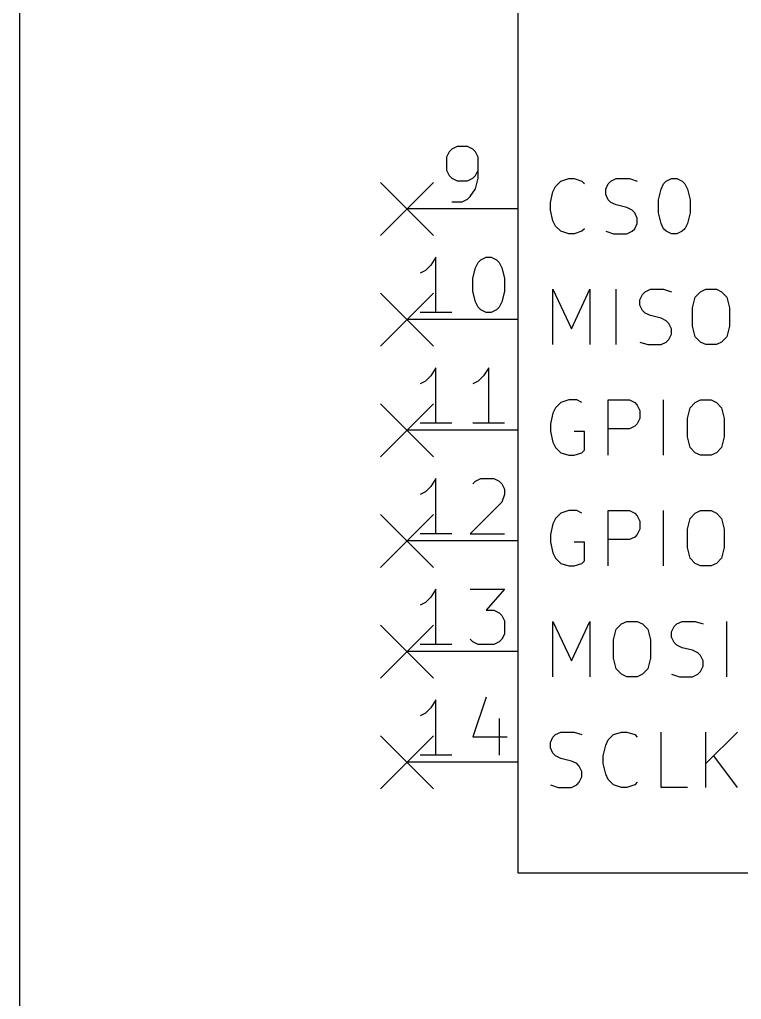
# Model space of a CAD drawing. Extents: x 0.4 to 11.3, y -7.9 to -0.4.
# Drawn here: x 6.8 to 7.452, y -4.464 to -3.579 of the extents above; entities that cross this region are included whole.
import ezdxf

# ---------------------------------------------------------------- set-up
doc = ezdxf.new("R2010")
doc.units = 0
doc.header["$MEASUREMENT"] = 0
for name, color, linetype in [('BLUE2', 5, 'CONTINUOUS'), ('CYAN2', 4, 'CONTINUOUS'), ('LORANGE', 41, 'CONTINUOUS'), ('LYELLOW', 51, 'CONTINUOUS'), ('RED2', 1, 'CONTINUOUS'), ('RED3', 11, 'CONTINUOUS')]:
    doc.layers.add(name, color=color, linetype=linetype)

msp = doc.modelspace()

# ---------------------------------------------------------------- linework, layer by layer
at = {"layer": 'BLUE2', "linetype": 'CONTINUOUS'}
for p, q in [((7.126, -3.726), (7.174, -3.774)), ((7.174, -3.726), (7.126, -3.774)), ((7.126, -3.826), (7.174, -3.874)), ((7.174, -3.826), (7.126, -3.874)), ((7.126, -3.926), (7.174, -3.974)), ((7.174, -3.926), (7.126, -3.974)), ((7.126, -4.026), (7.174, -4.074)), ((7.174, -4.026), (7.126, -4.074)), ((7.126, -4.126), (7.174, -4.174)), ((7.174, -4.126), (7.126, -4.174)), ((7.126, -4.226), (7.174, -4.274)), ((7.174, -4.226), (7.126, -4.274))]:
    msp.add_line(p, q, dxfattribs=at)
at = {"layer": 'CYAN2', "linetype": 'CONTINUOUS'}
for p, q in [((7.28428, -3.72976), (7.28905, -3.725)), ((7.28428, -3.72976), (7.28905, -3.725)), ((7.28905, -3.725), (7.29619, -3.72262)), ((7.28905, -3.725), (7.29619, -3.72262)), ((7.29619, -3.72262), (7.30095, -3.72262)), ((7.29619, -3.72262), (7.30095, -3.72262)), ((7.30095, -3.72262), (7.30809, -3.725)), ((7.30095, -3.72262), (7.30809, -3.725)), ((7.30809, -3.725), (7.31047, -3.72738)), ((7.30809, -3.725), (7.31047, -3.72738)), ((7.3319, -3.72738), (7.33428, -3.725)), ((7.3319, -3.72738), (7.33428, -3.725)), ((7.33428, -3.725), (7.33905, -3.72262)), ((7.33428, -3.725), (7.33905, -3.72262)), ((7.33905, -3.72262), (7.35095, -3.72262)), ((7.33905, -3.72262), (7.35095, -3.72262)), ((7.35095, -3.72262), (7.35809, -3.725)), ((7.35095, -3.72262), (7.35809, -3.725)), ((7.3819, -3.72738), (7.38428, -3.725)), ((7.3819, -3.72738), (7.38428, -3.725)), ((7.38428, -3.725), (7.38905, -3.72262)), ((7.38428, -3.725), (7.38905, -3.72262)), ((7.38905, -3.72262), (7.39381, -3.72262)), ((7.38905, -3.72262), (7.39381, -3.72262)), ((7.39381, -3.72262), (7.39857, -3.725)), ((7.39381, -3.72262), (7.39857, -3.725)), ((7.39857, -3.725), (7.40095, -3.72738)), ((7.39857, -3.725), (7.40095, -3.72738)), ((7.27952, -3.74405), (7.2819, -3.73452)), ((7.27952, -3.74405), (7.2819, -3.73452)), ((7.2819, -3.73452), (7.28428, -3.72976)), ((7.2819, -3.73452), (7.28428, -3.72976)), ((7.32952, -3.73214), (7.3319, -3.72738)), ((7.32952, -3.73214), (7.3319, -3.72738)), ((7.32952, -3.7369), (7.32952, -3.73214)), ((7.32952, -3.7369), (7.32952, -3.73214)), ((7.37714, -3.74167), (7.37952, -3.73214)), ((7.37714, -3.74167), (7.37952, -3.73214)), ((7.37952, -3.73214), (7.3819, -3.72738)), ((7.37952, -3.73214), (7.3819, -3.72738)), ((7.40095, -3.72738), (7.40333, -3.73214)), ((7.40095, -3.72738), (7.40333, -3.73214)), ((7.40333, -3.73214), (7.40571, -3.74167)), ((7.40333, -3.73214), (7.40571, -3.74167)), ((7.27952, -3.75119), (7.27952, -3.74405)), ((7.27952, -3.75119), (7.27952, -3.74405)), ((7.3319, -3.74167), (7.32952, -3.7369)), ((7.3319, -3.74167), (7.32952, -3.7369)), ((7.33428, -3.74405), (7.3319, -3.74167)), ((7.33428, -3.74405), (7.3319, -3.74167)), ((7.33905, -3.74643), (7.33428, -3.74405)), ((7.33905, -3.74643), (7.33428, -3.74405)), ((7.37714, -3.75357), (7.37714, -3.74167)), ((7.37714, -3.75357), (7.37714, -3.74167)), ((7.40571, -3.74167), (7.40571, -3.75357)), ((7.40571, -3.74167), (7.40571, -3.75357)), ((7.2819, -3.76071), (7.27952, -3.75119)), ((7.2819, -3.76071), (7.27952, -3.75119)), ((7.34857, -3.74881), (7.33905, -3.74643)), ((7.34857, -3.74881), (7.33905, -3.74643)), ((7.35333, -3.75119), (7.34857, -3.74881)), ((7.35333, -3.75119), (7.34857, -3.74881)), ((7.35571, -3.75357), (7.35333, -3.75119)), ((7.35571, -3.75357), (7.35333, -3.75119)), ((7.28428, -3.76547), (7.2819, -3.76071)), ((7.28428, -3.76547), (7.2819, -3.76071)), ((7.35809, -3.75833), (7.35571, -3.75357)), ((7.35809, -3.75833), (7.35571, -3.75357)), ((7.35809, -3.76309), (7.35809, -3.75833)), ((7.35809, -3.76309), (7.35809, -3.75833)), ((7.37952, -3.76309), (7.37714, -3.75357)), ((7.37952, -3.76309), (7.37714, -3.75357)), ((7.40571, -3.75357), (7.40333, -3.76309)), ((7.40571, -3.75357), (7.40333, -3.76309)), ((7.28905, -3.77024), (7.28428, -3.76547)), ((7.28905, -3.77024), (7.28428, -3.76547)), ((7.29619, -3.77262), (7.28905, -3.77024)), ((7.29619, -3.77262), (7.28905, -3.77024)), ((7.30809, -3.77024), (7.30095, -3.77262)), ((7.30809, -3.77024), (7.30095, -3.77262)), ((7.31047, -3.76785), (7.30809, -3.77024)), ((7.31047, -3.76785), (7.30809, -3.77024)), ((7.32952, -3.77024), (7.33667, -3.77262)), ((7.32952, -3.77024), (7.33667, -3.77262)), ((7.34857, -3.77262), (7.35333, -3.77024)), ((7.34857, -3.77262), (7.35333, -3.77024)), ((7.35333, -3.77024), (7.35571, -3.76785)), ((7.35333, -3.77024), (7.35571, -3.76785)), ((7.35571, -3.76785), (7.35809, -3.76309)), ((7.35571, -3.76785), (7.35809, -3.76309)), ((7.3819, -3.76785), (7.37952, -3.76309)), ((7.3819, -3.76785), (7.37952, -3.76309)), ((7.38428, -3.77024), (7.3819, -3.76785)), ((7.38428, -3.77024), (7.3819, -3.76785)), ((7.38905, -3.77262), (7.38428, -3.77024)), ((7.38905, -3.77262), (7.38428, -3.77024)), ((7.39857, -3.77024), (7.39381, -3.77262)), ((7.39857, -3.77024), (7.39381, -3.77262)), ((7.40095, -3.76785), (7.39857, -3.77024)), ((7.40095, -3.76785), (7.39857, -3.77024)), ((7.40333, -3.76309), (7.40095, -3.76785)), ((7.40333, -3.76309), (7.40095, -3.76785)), ((7.30095, -3.77262), (7.29619, -3.77262)), ((7.30095, -3.77262), (7.29619, -3.77262)), ((7.33667, -3.77262), (7.34857, -3.77262)), ((7.33667, -3.77262), (7.34857, -3.77262)), ((7.39381, -3.77262), (7.38905, -3.77262)), ((7.39381, -3.77262), (7.38905, -3.77262)), ((7.2819, -3.87262), (7.2819, -3.82262)), ((7.2819, -3.82262), (7.29857, -3.85833)), ((7.2819, -3.87262), (7.2819, -3.82262)), ((7.2819, -3.82262), (7.29857, -3.85833)), ((7.29857, -3.85833), (7.31524, -3.82262)), ((7.29857, -3.85833), (7.31524, -3.82262)), ((7.31524, -3.82262), (7.31524, -3.87262)), ((7.31524, -3.82262), (7.31524, -3.87262)), ((7.33905, -3.87262), (7.33905, -3.82262)), ((7.33905, -3.87262), (7.33905, -3.82262)), ((7.36524, -3.825), (7.37, -3.82262)), ((7.36524, -3.825), (7.37, -3.82262)), ((7.37, -3.82262), (7.3819, -3.82262)), ((7.37, -3.82262), (7.3819, -3.82262)), ((7.3819, -3.82262), (7.38905, -3.825)), ((7.3819, -3.82262), (7.38905, -3.825)), ((7.41524, -3.825), (7.42, -3.82262)), ((7.41524, -3.825), (7.42, -3.82262)), ((7.42, -3.82262), (7.42952, -3.82262)), ((7.42, -3.82262), (7.42952, -3.82262)), ((7.42952, -3.82262), (7.43428, -3.825)), ((7.42952, -3.82262), (7.43428, -3.825)), ((7.36047, -3.83214), (7.36285, -3.82738)), ((7.36047, -3.83214), (7.36285, -3.82738)), ((7.36047, -3.8369), (7.36047, -3.83214)), ((7.36047, -3.8369), (7.36047, -3.83214)), ((7.36285, -3.82738), (7.36524, -3.825)), ((7.36285, -3.82738), (7.36524, -3.825)), ((7.40809, -3.83928), (7.41047, -3.82976)), ((7.40809, -3.83928), (7.41047, -3.82976)), ((7.41047, -3.82976), (7.41524, -3.825)), ((7.41047, -3.82976), (7.41524, -3.825)), ((7.43428, -3.825), (7.43905, -3.82976)), ((7.43428, -3.825), (7.43905, -3.82976)), ((7.43905, -3.82976), (7.44143, -3.83928)), ((7.43905, -3.82976), (7.44143, -3.83928)), ((7.36285, -3.84167), (7.36047, -3.8369)), ((7.36285, -3.84167), (7.36047, -3.8369)), ((7.36524, -3.84405), (7.36285, -3.84167)), ((7.36524, -3.84405), (7.36285, -3.84167)), ((7.40809, -3.85595), (7.40809, -3.83928)), ((7.40809, -3.85595), (7.40809, -3.83928)), ((7.44143, -3.83928), (7.44143, -3.85595)), ((7.44143, -3.83928), (7.44143, -3.85595)), ((7.37, -3.84643), (7.36524, -3.84405)), ((7.37, -3.84643), (7.36524, -3.84405)), ((7.37952, -3.84881), (7.37, -3.84643)), ((7.37952, -3.84881), (7.37, -3.84643)), ((7.38428, -3.85119), (7.37952, -3.84881)), ((7.38428, -3.85119), (7.37952, -3.84881)), ((7.38667, -3.85357), (7.38428, -3.85119)), ((7.38667, -3.85357), (7.38428, -3.85119)), ((7.38905, -3.85833), (7.38667, -3.85357)), ((7.38905, -3.85833), (7.38667, -3.85357)), ((7.38905, -3.86309), (7.38905, -3.85833)), ((7.38905, -3.86309), (7.38905, -3.85833)), ((7.41047, -3.86547), (7.40809, -3.85595)), ((7.41047, -3.86547), (7.40809, -3.85595)), ((7.44143, -3.85595), (7.43905, -3.86547)), ((7.44143, -3.85595), (7.43905, -3.86547)), ((7.38428, -3.87024), (7.38667, -3.86785)), ((7.38428, -3.87024), (7.38667, -3.86785)), ((7.38667, -3.86785), (7.38905, -3.86309)), ((7.38667, -3.86785), (7.38905, -3.86309)), ((7.41524, -3.87024), (7.41047, -3.86547)), ((7.41524, -3.87024), (7.41047, -3.86547)), ((7.43905, -3.86547), (7.43428, -3.87024)), ((7.43905, -3.86547), (7.43428, -3.87024)), ((7.36047, -3.87024), (7.36762, -3.87262)), ((7.36047, -3.87024), (7.36762, -3.87262)), ((7.36762, -3.87262), (7.37952, -3.87262)), ((7.36762, -3.87262), (7.37952, -3.87262)), ((7.37952, -3.87262), (7.38428, -3.87024)), ((7.37952, -3.87262), (7.38428, -3.87024)), ((7.42, -3.87262), (7.41524, -3.87024)), ((7.42, -3.87262), (7.41524, -3.87024)), ((7.42952, -3.87262), (7.42, -3.87262)), ((7.42952, -3.87262), (7.42, -3.87262)), ((7.43428, -3.87024), (7.42952, -3.87262)), ((7.43428, -3.87024), (7.42952, -3.87262)), ((7.28428, -3.92976), (7.2819, -3.93452)), ((7.28428, -3.92976), (7.2819, -3.93452)), ((7.28905, -3.925), (7.28428, -3.92976)), ((7.28905, -3.925), (7.28428, -3.92976)), ((7.29619, -3.92262), (7.28905, -3.925)), ((7.29619, -3.92262), (7.28905, -3.925)), ((7.30333, -3.92262), (7.29619, -3.92262)), ((7.30333, -3.92262), (7.29619, -3.92262)), ((7.30809, -3.925), (7.30333, -3.92262)), ((7.30809, -3.925), (7.30333, -3.92262)), ((7.3319, -3.97262), (7.3319, -3.92262)), ((7.3319, -3.92262), (7.35095, -3.92262)), ((7.3319, -3.97262), (7.3319, -3.92262)), ((7.3319, -3.92262), (7.35095, -3.92262)), ((7.35095, -3.92262), (7.35571, -3.925)), ((7.35095, -3.92262), (7.35571, -3.925)), ((7.35571, -3.925), (7.35809, -3.92738)), ((7.35571, -3.925), (7.35809, -3.92738)), ((7.35809, -3.92738), (7.36047, -3.93214)), ((7.35809, -3.92738), (7.36047, -3.93214)), ((7.3819, -3.97262), (7.3819, -3.92262)), ((7.3819, -3.97262), (7.3819, -3.92262)), ((7.40333, -3.93928), (7.40571, -3.92976)), ((7.40333, -3.93928), (7.40571, -3.92976)), ((7.40571, -3.92976), (7.41047, -3.925)), ((7.40571, -3.92976), (7.41047, -3.925)), ((7.41047, -3.925), (7.41524, -3.92262)), ((7.41047, -3.925), (7.41524, -3.92262)), ((7.41524, -3.92262), (7.42476, -3.92262)), ((7.41524, -3.92262), (7.42476, -3.92262)), ((7.42476, -3.92262), (7.42952, -3.925)), ((7.42476, -3.92262), (7.42952, -3.925)), ((7.42952, -3.925), (7.43428, -3.92976)), ((7.42952, -3.925), (7.43428, -3.92976)), ((7.43428, -3.92976), (7.43667, -3.93928)), ((7.43428, -3.92976), (7.43667, -3.93928)), ((7.2819, -3.93452), (7.27952, -3.94405)), ((7.2819, -3.93452), (7.27952, -3.94405)), ((7.36047, -3.93928), (7.35809, -3.94405)), ((7.36047, -3.93928), (7.35809, -3.94405)), ((7.36047, -3.93214), (7.36047, -3.93928)), ((7.36047, -3.93214), (7.36047, -3.93928)), ((7.40333, -3.95595), (7.40333, -3.93928)), ((7.40333, -3.95595), (7.40333, -3.93928)), ((7.43667, -3.93928), (7.43667, -3.95595)), ((7.43667, -3.93928), (7.43667, -3.95595)), ((7.27952, -3.94405), (7.27952, -3.95119)), ((7.27952, -3.94405), (7.27952, -3.95119)), ((7.35571, -3.94643), (7.35095, -3.94881)), ((7.35571, -3.94643), (7.35095, -3.94881)), ((7.35809, -3.94405), (7.35571, -3.94643)), ((7.35809, -3.94405), (7.35571, -3.94643)), ((7.27952, -3.95119), (7.2819, -3.96071)), ((7.27952, -3.95119), (7.2819, -3.96071)), ((7.31047, -3.95119), (7.30095, -3.95119)), ((7.31047, -3.95119), (7.30095, -3.95119)), ((7.31047, -3.96785), (7.31047, -3.95119)), ((7.31047, -3.96785), (7.31047, -3.95119)), ((7.35095, -3.94881), (7.3319, -3.94881)), ((7.35095, -3.94881), (7.3319, -3.94881)), ((7.40571, -3.96547), (7.40333, -3.95595)), ((7.40571, -3.96547), (7.40333, -3.95595)), ((7.43667, -3.95595), (7.43428, -3.96547)), ((7.43667, -3.95595), (7.43428, -3.96547)), ((7.2819, -3.96071), (7.28428, -3.96547)), ((7.2819, -3.96071), (7.28428, -3.96547)), ((7.28428, -3.96547), (7.28905, -3.97024)), ((7.28428, -3.96547), (7.28905, -3.97024)), ((7.41047, -3.97024), (7.40571, -3.96547)), ((7.41047, -3.97024), (7.40571, -3.96547)), ((7.43428, -3.96547), (7.42952, -3.97024)), ((7.43428, -3.96547), (7.42952, -3.97024)), ((7.28905, -3.97024), (7.29619, -3.97262)), ((7.28905, -3.97024), (7.29619, -3.97262)), ((7.29619, -3.97262), (7.30095, -3.97262)), ((7.29619, -3.97262), (7.30095, -3.97262)), ((7.30095, -3.97262), (7.30809, -3.97024)), ((7.30095, -3.97262), (7.30809, -3.97024)), ((7.30809, -3.97024), (7.31047, -3.96785)), ((7.30809, -3.97024), (7.31047, -3.96785)), ((7.41524, -3.97262), (7.41047, -3.97024)), ((7.41524, -3.97262), (7.41047, -3.97024)), ((7.42476, -3.97262), (7.41524, -3.97262)), ((7.42476, -3.97262), (7.41524, -3.97262)), ((7.42952, -3.97024), (7.42476, -3.97262)), ((7.42952, -3.97024), (7.42476, -3.97262)), ((7.28905, -4.025), (7.28428, -4.02976)), ((7.28905, -4.025), (7.28428, -4.02976)), ((7.29619, -4.02262), (7.28905, -4.025)), ((7.29619, -4.02262), (7.28905, -4.025)), ((7.30333, -4.02262), (7.29619, -4.02262)), ((7.30333, -4.02262), (7.29619, -4.02262)), ((7.30809, -4.025), (7.30333, -4.02262)), ((7.30809, -4.025), (7.30333, -4.02262)), ((7.3319, -4.07262), (7.3319, -4.02262)), ((7.3319, -4.02262), (7.35095, -4.02262)), ((7.3319, -4.07262), (7.3319, -4.02262)), ((7.3319, -4.02262), (7.35095, -4.02262)), ((7.35095, -4.02262), (7.35571, -4.025)), ((7.35095, -4.02262), (7.35571, -4.025)), ((7.35571, -4.025), (7.35809, -4.02738)), ((7.35571, -4.025), (7.35809, -4.02738)), ((7.35809, -4.02738), (7.36047, -4.03214)), ((7.35809, -4.02738), (7.36047, -4.03214)), ((7.3819, -4.07262), (7.3819, -4.02262)), ((7.3819, -4.07262), (7.3819, -4.02262)), ((7.40571, -4.02976), (7.41047, -4.025)), ((7.40571, -4.02976), (7.41047, -4.025)), ((7.41047, -4.025), (7.41524, -4.02262)), ((7.41047, -4.025), (7.41524, -4.02262)), ((7.41524, -4.02262), (7.42476, -4.02262)), ((7.41524, -4.02262), (7.42476, -4.02262)), ((7.42476, -4.02262), (7.42952, -4.025)), ((7.42476, -4.02262), (7.42952, -4.025)), ((7.42952, -4.025), (7.43428, -4.02976)), ((7.42952, -4.025), (7.43428, -4.02976)), ((7.2819, -4.03452), (7.27952, -4.04405)), ((7.2819, -4.03452), (7.27952, -4.04405)), ((7.28428, -4.02976), (7.2819, -4.03452)), ((7.28428, -4.02976), (7.2819, -4.03452)), ((7.36047, -4.03214), (7.36047, -4.03928)), ((7.36047, -4.03214), (7.36047, -4.03928)), ((7.40333, -4.03928), (7.40571, -4.02976)), ((7.40333, -4.03928), (7.40571, -4.02976)), ((7.43428, -4.02976), (7.43667, -4.03928)), ((7.43428, -4.02976), (7.43667, -4.03928)), ((7.27952, -4.04405), (7.27952, -4.05119)), ((7.27952, -4.04405), (7.27952, -4.05119)), ((7.35809, -4.04405), (7.35571, -4.04643)), ((7.35809, -4.04405), (7.35571, -4.04643)), ((7.36047, -4.03928), (7.35809, -4.04405)), ((7.36047, -4.03928), (7.35809, -4.04405)), ((7.40333, -4.05595), (7.40333, -4.03928)), ((7.40333, -4.05595), (7.40333, -4.03928)), ((7.43667, -4.03928), (7.43667, -4.05595)), ((7.43667, -4.03928), (7.43667, -4.05595)), ((7.27952, -4.05119), (7.2819, -4.06071)), ((7.27952, -4.05119), (7.2819, -4.06071)), ((7.31047, -4.05119), (7.30095, -4.05119)), ((7.31047, -4.05119), (7.30095, -4.05119)), ((7.31047, -4.06785), (7.31047, -4.05119)), ((7.31047, -4.06785), (7.31047, -4.05119)), ((7.35095, -4.04881), (7.3319, -4.04881)), ((7.35095, -4.04881), (7.3319, -4.04881)), ((7.35571, -4.04643), (7.35095, -4.04881)), ((7.35571, -4.04643), (7.35095, -4.04881)), ((7.2819, -4.06071), (7.28428, -4.06547)), ((7.2819, -4.06071), (7.28428, -4.06547)), ((7.40571, -4.06547), (7.40333, -4.05595)), ((7.40571, -4.06547), (7.40333, -4.05595)), ((7.43667, -4.05595), (7.43428, -4.06547)), ((7.43667, -4.05595), (7.43428, -4.06547)), ((7.28428, -4.06547), (7.28905, -4.07024)), ((7.28428, -4.06547), (7.28905, -4.07024)), ((7.28905, -4.07024), (7.29619, -4.07262)), ((7.28905, -4.07024), (7.29619, -4.07262)), ((7.30095, -4.07262), (7.30809, -4.07024)), ((7.30095, -4.07262), (7.30809, -4.07024)), ((7.30809, -4.07024), (7.31047, -4.06785)), ((7.30809, -4.07024), (7.31047, -4.06785)), ((7.41047, -4.07024), (7.40571, -4.06547)), ((7.41047, -4.07024), (7.40571, -4.06547)), ((7.41524, -4.07262), (7.41047, -4.07024)), ((7.41524, -4.07262), (7.41047, -4.07024)), ((7.42952, -4.07024), (7.42476, -4.07262)), ((7.42952, -4.07024), (7.42476, -4.07262)), ((7.43428, -4.06547), (7.42952, -4.07024)), ((7.43428, -4.06547), (7.42952, -4.07024)), ((7.29619, -4.07262), (7.30095, -4.07262)), ((7.29619, -4.07262), (7.30095, -4.07262)), ((7.42476, -4.07262), (7.41524, -4.07262)), ((7.42476, -4.07262), (7.41524, -4.07262)), ((7.2819, -4.17262), (7.2819, -4.12262)), ((7.2819, -4.12262), (7.29857, -4.15833)), ((7.2819, -4.17262), (7.2819, -4.12262)), ((7.2819, -4.12262), (7.29857, -4.15833)), ((7.29857, -4.15833), (7.31524, -4.12262)), ((7.29857, -4.15833), (7.31524, -4.12262)), ((7.31524, -4.12262), (7.31524, -4.17262)), ((7.31524, -4.12262), (7.31524, -4.17262)), ((7.33905, -4.12976), (7.34381, -4.125)), ((7.33905, -4.12976), (7.34381, -4.125)), ((7.34381, -4.125), (7.34857, -4.12262)), ((7.34381, -4.125), (7.34857, -4.12262)), ((7.34857, -4.12262), (7.35809, -4.12262)), ((7.34857, -4.12262), (7.35809, -4.12262)), ((7.35809, -4.12262), (7.36285, -4.125)), ((7.35809, -4.12262), (7.36285, -4.125)), ((7.36285, -4.125), (7.36762, -4.12976)), ((7.36285, -4.125), (7.36762, -4.12976)), ((7.39143, -4.12738), (7.39381, -4.125)), ((7.39143, -4.12738), (7.39381, -4.125)), ((7.39381, -4.125), (7.39857, -4.12262)), ((7.39381, -4.125), (7.39857, -4.12262)), ((7.39857, -4.12262), (7.41047, -4.12262)), ((7.39857, -4.12262), (7.41047, -4.12262)), ((7.41047, -4.12262), (7.41762, -4.125)), ((7.41047, -4.12262), (7.41762, -4.125)), ((7.43905, -4.17262), (7.43905, -4.12262)), ((7.43905, -4.17262), (7.43905, -4.12262)), ((7.33667, -4.13928), (7.33905, -4.12976)), ((7.33667, -4.13928), (7.33905, -4.12976)), ((7.36762, -4.12976), (7.37, -4.13928)), ((7.36762, -4.12976), (7.37, -4.13928)), ((7.38905, -4.13214), (7.39143, -4.12738)), ((7.38905, -4.13214), (7.39143, -4.12738)), ((7.38905, -4.1369), (7.38905, -4.13214)), ((7.38905, -4.1369), (7.38905, -4.13214)), ((7.33667, -4.15595), (7.33667, -4.13928)), ((7.33667, -4.15595), (7.33667, -4.13928)), ((7.37, -4.13928), (7.37, -4.15595)), ((7.37, -4.13928), (7.37, -4.15595)), ((7.39143, -4.14167), (7.38905, -4.1369)), ((7.39143, -4.14167), (7.38905, -4.1369)), ((7.39381, -4.14405), (7.39143, -4.14167)), ((7.39381, -4.14405), (7.39143, -4.14167)), ((7.39857, -4.14643), (7.39381, -4.14405)), ((7.39857, -4.14643), (7.39381, -4.14405)), ((7.40809, -4.14881), (7.39857, -4.14643)), ((7.40809, -4.14881), (7.39857, -4.14643)), ((7.41285, -4.15119), (7.40809, -4.14881)), ((7.41285, -4.15119), (7.40809, -4.14881)), ((7.41524, -4.15357), (7.41285, -4.15119)), ((7.41524, -4.15357), (7.41285, -4.15119)), ((7.33905, -4.16547), (7.33667, -4.15595)), ((7.33905, -4.16547), (7.33667, -4.15595)), ((7.37, -4.15595), (7.36762, -4.16547)), ((7.37, -4.15595), (7.36762, -4.16547)), ((7.41762, -4.15833), (7.41524, -4.15357)), ((7.41762, -4.15833), (7.41524, -4.15357)), ((7.41762, -4.16309), (7.41762, -4.15833)), ((7.41762, -4.16309), (7.41762, -4.15833)), ((7.34381, -4.17024), (7.33905, -4.16547)), ((7.34381, -4.17024), (7.33905, -4.16547)), ((7.36762, -4.16547), (7.36285, -4.17024)), ((7.36762, -4.16547), (7.36285, -4.17024)), ((7.41285, -4.17024), (7.41524, -4.16785)), ((7.41285, -4.17024), (7.41524, -4.16785)), ((7.41524, -4.16785), (7.41762, -4.16309)), ((7.41524, -4.16785), (7.41762, -4.16309)), ((7.34857, -4.17262), (7.34381, -4.17024)), ((7.34857, -4.17262), (7.34381, -4.17024)), ((7.35809, -4.17262), (7.34857, -4.17262)), ((7.35809, -4.17262), (7.34857, -4.17262)), ((7.36285, -4.17024), (7.35809, -4.17262)), ((7.36285, -4.17024), (7.35809, -4.17262)), ((7.38905, -4.17024), (7.39619, -4.17262)), ((7.38905, -4.17024), (7.39619, -4.17262)), ((7.39619, -4.17262), (7.40809, -4.17262)), ((7.39619, -4.17262), (7.40809, -4.17262)), ((7.40809, -4.17262), (7.41285, -4.17024)), ((7.40809, -4.17262), (7.41285, -4.17024)), ((7.28428, -4.225), (7.28905, -4.22262)), ((7.28428, -4.225), (7.28905, -4.22262)), ((7.28905, -4.22262), (7.30095, -4.22262)), ((7.28905, -4.22262), (7.30095, -4.22262)), ((7.30095, -4.22262), (7.30809, -4.225)), ((7.30095, -4.22262), (7.30809, -4.225)), ((7.33667, -4.225), (7.34381, -4.22262)), ((7.33667, -4.225), (7.34381, -4.22262)), ((7.34381, -4.22262), (7.34857, -4.22262)), ((7.34381, -4.22262), (7.34857, -4.22262)), ((7.34857, -4.22262), (7.35571, -4.225)), ((7.34857, -4.22262), (7.35571, -4.225)), ((7.37952, -4.27262), (7.37952, -4.22262)), ((7.37952, -4.27262), (7.37952, -4.22262)), ((7.42, -4.27262), (7.42, -4.22262)), ((7.44857, -4.22262), (7.42, -4.25119)), ((7.42, -4.27262), (7.42, -4.22262)), ((7.44857, -4.22262), (7.42, -4.25119)), ((7.27952, -4.23214), (7.2819, -4.22738)), ((7.27952, -4.23214), (7.2819, -4.22738)), ((7.2819, -4.22738), (7.28428, -4.225)), ((7.2819, -4.22738), (7.28428, -4.225)), ((7.32952, -4.23452), (7.3319, -4.22976)), ((7.32952, -4.23452), (7.3319, -4.22976)), ((7.3319, -4.22976), (7.33667, -4.225)), ((7.3319, -4.22976), (7.33667, -4.225)), ((7.35571, -4.225), (7.35809, -4.22738)), ((7.35571, -4.225), (7.35809, -4.22738)), ((7.27952, -4.2369), (7.27952, -4.23214)), ((7.27952, -4.2369), (7.27952, -4.23214)), ((7.2819, -4.24167), (7.27952, -4.2369)), ((7.2819, -4.24167), (7.27952, -4.2369)), ((7.32714, -4.24405), (7.32952, -4.23452)), ((7.32714, -4.24405), (7.32952, -4.23452)), ((7.28428, -4.24405), (7.2819, -4.24167)), ((7.28428, -4.24405), (7.2819, -4.24167)), ((7.28905, -4.24643), (7.28428, -4.24405)), ((7.28905, -4.24643), (7.28428, -4.24405)), ((7.29857, -4.24881), (7.28905, -4.24643)), ((7.29857, -4.24881), (7.28905, -4.24643)), ((7.30333, -4.25119), (7.29857, -4.24881)), ((7.30333, -4.25119), (7.29857, -4.24881)), ((7.32714, -4.25119), (7.32714, -4.24405)), ((7.32714, -4.25119), (7.32714, -4.24405)), ((7.44857, -4.27262), (7.42714, -4.24405)), ((7.44857, -4.27262), (7.42714, -4.24405)), ((7.30571, -4.25357), (7.30333, -4.25119)), ((7.30571, -4.25357), (7.30333, -4.25119)), ((7.30809, -4.25833), (7.30571, -4.25357)), ((7.30809, -4.25833), (7.30571, -4.25357)), ((7.32952, -4.26071), (7.32714, -4.25119)), ((7.32952, -4.26071), (7.32714, -4.25119)), ((7.30571, -4.26785), (7.30809, -4.26309)), ((7.30571, -4.26785), (7.30809, -4.26309)), ((7.30809, -4.26309), (7.30809, -4.25833)), ((7.30809, -4.26309), (7.30809, -4.25833)), ((7.3319, -4.26547), (7.32952, -4.26071)), ((7.3319, -4.26547), (7.32952, -4.26071)), ((7.33667, -4.27024), (7.3319, -4.26547)), ((7.33667, -4.27024), (7.3319, -4.26547)), ((7.27952, -4.27024), (7.28667, -4.27262)), ((7.27952, -4.27024), (7.28667, -4.27262)), ((7.28667, -4.27262), (7.29857, -4.27262)), ((7.28667, -4.27262), (7.29857, -4.27262)), ((7.29857, -4.27262), (7.30333, -4.27024)), ((7.29857, -4.27262), (7.30333, -4.27024)), ((7.30333, -4.27024), (7.30571, -4.26785)), ((7.30333, -4.27024), (7.30571, -4.26785)), ((7.34381, -4.27262), (7.33667, -4.27024)), ((7.34381, -4.27262), (7.33667, -4.27024)), ((7.34857, -4.27262), (7.34381, -4.27262)), ((7.34857, -4.27262), (7.34381, -4.27262)), ((7.35571, -4.27024), (7.34857, -4.27262)), ((7.35571, -4.27024), (7.34857, -4.27262)), ((7.35809, -4.26785), (7.35571, -4.27024)), ((7.35809, -4.26785), (7.35571, -4.27024)), ((7.40333, -4.27262), (7.37952, -4.27262)), ((7.40333, -4.27262), (7.37952, -4.27262))]:
    msp.add_line(p, q, dxfattribs=at)
at = {"layer": 'LORANGE', "linetype": 'CONTINUOUS'}
msp.add_line((6.8, -2.25), (6.8, -5), dxfattribs=at)
at = {"layer": 'LYELLOW', "linetype": 'CONTINUOUS'}
for p, q in [((7.25, -3.05), (7.25, -4.35)), ((7.25, -4.35), (8.25, -4.35))]:
    msp.add_line(p, q, dxfattribs=at)
at = {"layer": 'RED2', "linetype": 'CONTINUOUS'}
for p, q in [((7.25, -3.05), (7.25, -4.35)), ((7.25, -3.05), (7.25, -4.35)), ((7.25, -3.75), (7.15, -3.75)), ((7.25, -3.75), (7.15, -3.75)), ((7.25, -3.85), (7.15, -3.85)), ((7.25, -3.85), (7.15, -3.85)), ((7.25, -3.95), (7.15, -3.95)), ((7.25, -3.95), (7.15, -3.95)), ((7.25, -4.05), (7.15, -4.05)), ((7.25, -4.05), (7.15, -4.05)), ((7.25, -4.15), (7.15, -4.15)), ((7.25, -4.15), (7.15, -4.15)), ((7.25, -4.25), (7.15, -4.25)), ((7.25, -4.25), (7.15, -4.25)), ((7.25, -4.35), (8.25, -4.35)), ((7.25, -4.35), (8.25, -4.35))]:
    msp.add_line(p, q, dxfattribs=at)
at = {"layer": 'RED3', "linetype": 'CONTINUOUS'}
for p, q in [((7.18809, -3.69838), (7.18571, -3.70314)), ((7.18809, -3.69838), (7.18571, -3.70314)), ((7.19047, -3.696), (7.18809, -3.69838)), ((7.19047, -3.696), (7.18809, -3.69838)), ((7.19524, -3.69362), (7.19047, -3.696)), ((7.19524, -3.69362), (7.19047, -3.696)), ((7.20476, -3.69362), (7.19524, -3.69362)), ((7.20476, -3.69362), (7.19524, -3.69362)), ((7.20952, -3.696), (7.20476, -3.69362)), ((7.20952, -3.696), (7.20476, -3.69362)), ((7.2119, -3.69838), (7.20952, -3.696)), ((7.2119, -3.69838), (7.20952, -3.696)), ((7.21428, -3.70314), (7.2119, -3.69838)), ((7.21428, -3.70314), (7.2119, -3.69838)), ((7.18571, -3.70314), (7.18571, -3.71505)), ((7.18571, -3.70314), (7.18571, -3.71505)), ((7.21428, -3.72219), (7.21428, -3.70314)), ((7.21428, -3.72219), (7.21428, -3.70314)), ((7.18571, -3.71505), (7.18809, -3.71981)), ((7.18571, -3.71505), (7.18809, -3.71981)), ((7.2119, -3.71981), (7.21428, -3.71505)), ((7.2119, -3.71981), (7.21428, -3.71505)), ((7.18809, -3.71981), (7.19047, -3.72219)), ((7.18809, -3.71981), (7.19047, -3.72219)), ((7.19047, -3.72219), (7.19524, -3.72457)), ((7.19047, -3.72219), (7.19524, -3.72457)), ((7.19524, -3.72457), (7.20476, -3.72457)), ((7.19524, -3.72457), (7.20476, -3.72457)), ((7.20476, -3.72457), (7.20952, -3.72219)), ((7.20476, -3.72457), (7.20952, -3.72219)), ((7.20952, -3.72219), (7.2119, -3.71981)), ((7.20952, -3.72219), (7.2119, -3.71981)), ((7.2119, -3.73171), (7.21428, -3.72219)), ((7.2119, -3.73171), (7.21428, -3.72219)), ((7.20714, -3.73885), (7.2119, -3.73171)), ((7.20714, -3.73885), (7.2119, -3.73171)), ((7.19047, -3.74362), (7.2, -3.74362)), ((7.19047, -3.74362), (7.2, -3.74362)), ((7.2, -3.74362), (7.20476, -3.74124)), ((7.2, -3.74362), (7.20476, -3.74124)), ((7.20476, -3.74124), (7.20714, -3.73885)), ((7.20476, -3.74124), (7.20714, -3.73885)), ((7.17619, -3.79362), (7.17143, -3.80076)), ((7.17619, -3.79362), (7.17143, -3.80076)), ((7.17619, -3.84362), (7.17619, -3.79362)), ((7.17619, -3.84362), (7.17619, -3.79362)), ((7.21428, -3.79838), (7.21667, -3.796)), ((7.21428, -3.79838), (7.21667, -3.796)), ((7.21667, -3.796), (7.22143, -3.79362)), ((7.21667, -3.796), (7.22143, -3.79362)), ((7.22143, -3.79362), (7.22619, -3.79362)), ((7.22143, -3.79362), (7.22619, -3.79362)), ((7.22619, -3.79362), (7.23095, -3.796)), ((7.22619, -3.79362), (7.23095, -3.796)), ((7.23095, -3.796), (7.23333, -3.79838)), ((7.23095, -3.796), (7.23333, -3.79838)), ((7.16667, -3.80552), (7.1619, -3.8079)), ((7.16667, -3.80552), (7.1619, -3.8079)), ((7.17143, -3.80076), (7.16667, -3.80552)), ((7.17143, -3.80076), (7.16667, -3.80552)), ((7.20952, -3.81267), (7.2119, -3.80314)), ((7.20952, -3.81267), (7.2119, -3.80314)), ((7.2119, -3.80314), (7.21428, -3.79838)), ((7.2119, -3.80314), (7.21428, -3.79838)), ((7.23333, -3.79838), (7.23571, -3.80314)), ((7.23333, -3.79838), (7.23571, -3.80314)), ((7.23571, -3.80314), (7.23809, -3.81267)), ((7.23571, -3.80314), (7.23809, -3.81267)), ((7.20952, -3.82457), (7.20952, -3.81267)), ((7.20952, -3.82457), (7.20952, -3.81267)), ((7.23809, -3.81267), (7.23809, -3.82457)), ((7.23809, -3.81267), (7.23809, -3.82457)), ((7.2119, -3.83409), (7.20952, -3.82457)), ((7.2119, -3.83409), (7.20952, -3.82457)), ((7.23809, -3.82457), (7.23571, -3.83409)), ((7.23809, -3.82457), (7.23571, -3.83409)), ((7.21428, -3.83885), (7.2119, -3.83409)), ((7.21428, -3.83885), (7.2119, -3.83409)), ((7.21667, -3.84124), (7.21428, -3.83885)), ((7.21667, -3.84124), (7.21428, -3.83885)), ((7.22143, -3.84362), (7.21667, -3.84124)), ((7.22143, -3.84362), (7.21667, -3.84124)), ((7.23095, -3.84124), (7.22619, -3.84362)), ((7.23095, -3.84124), (7.22619, -3.84362)), ((7.23333, -3.83885), (7.23095, -3.84124)), ((7.23333, -3.83885), (7.23095, -3.84124)), ((7.23571, -3.83409), (7.23333, -3.83885)), ((7.23571, -3.83409), (7.23333, -3.83885)), ((7.19047, -3.84362), (7.1619, -3.84362)), ((7.19047, -3.84362), (7.1619, -3.84362)), ((7.22619, -3.84362), (7.22143, -3.84362)), ((7.22619, -3.84362), (7.22143, -3.84362)), ((7.17619, -3.89362), (7.17143, -3.90076)), ((7.17619, -3.89362), (7.17143, -3.90076)), ((7.17619, -3.94362), (7.17619, -3.89362)), ((7.17619, -3.94362), (7.17619, -3.89362)), ((7.22381, -3.89362), (7.21905, -3.90076)), ((7.22381, -3.89362), (7.21905, -3.90076)), ((7.22381, -3.94362), (7.22381, -3.89362)), ((7.22381, -3.94362), (7.22381, -3.89362)), ((7.17143, -3.90076), (7.16667, -3.90552)), ((7.17143, -3.90076), (7.16667, -3.90552)), ((7.21905, -3.90076), (7.21428, -3.90552)), ((7.21905, -3.90076), (7.21428, -3.90552)), ((7.16667, -3.90552), (7.1619, -3.9079)), ((7.16667, -3.90552), (7.1619, -3.9079)), ((7.21428, -3.90552), (7.20952, -3.9079)), ((7.21428, -3.90552), (7.20952, -3.9079)), ((7.19047, -3.94362), (7.1619, -3.94362)), ((7.19047, -3.94362), (7.1619, -3.94362)), ((7.23809, -3.94362), (7.20952, -3.94362)), ((7.23809, -3.94362), (7.20952, -3.94362)), ((7.17143, -4.00076), (7.16667, -4.00552)), ((7.17143, -4.00076), (7.16667, -4.00552)), ((7.17619, -3.99362), (7.17143, -4.00076)), ((7.17619, -3.99362), (7.17143, -4.00076)), ((7.17619, -4.04362), (7.17619, -3.99362)), ((7.17619, -4.04362), (7.17619, -3.99362)), ((7.20952, -3.99838), (7.2119, -3.996)), ((7.20952, -3.99838), (7.2119, -3.996)), ((7.2119, -3.996), (7.21667, -3.99362)), ((7.2119, -3.996), (7.21667, -3.99362)), ((7.21667, -3.99362), (7.22857, -3.99362)), ((7.21667, -3.99362), (7.22857, -3.99362)), ((7.22857, -3.99362), (7.23333, -3.996)), ((7.22857, -3.99362), (7.23333, -3.996)), ((7.23333, -3.996), (7.23571, -3.99838)), ((7.23333, -3.996), (7.23571, -3.99838)), ((7.23571, -3.99838), (7.23809, -4.00314)), ((7.23571, -3.99838), (7.23809, -4.00314)), ((7.16667, -4.00552), (7.1619, -4.0079)), ((7.16667, -4.00552), (7.1619, -4.0079)), ((7.23809, -4.0079), (7.23571, -4.01505)), ((7.23809, -4.0079), (7.23571, -4.01505)), ((7.23809, -4.00314), (7.23809, -4.0079)), ((7.23809, -4.00314), (7.23809, -4.0079)), ((7.23571, -4.01505), (7.20714, -4.04362)), ((7.23571, -4.01505), (7.20714, -4.04362)), ((7.19047, -4.04362), (7.1619, -4.04362)), ((7.19047, -4.04362), (7.1619, -4.04362)), ((7.20714, -4.04362), (7.23809, -4.04362)), ((7.20714, -4.04362), (7.23809, -4.04362)), ((7.17619, -4.09362), (7.17143, -4.10076)), ((7.17619, -4.09362), (7.17143, -4.10076)), ((7.17619, -4.14362), (7.17619, -4.09362)), ((7.17619, -4.14362), (7.17619, -4.09362)), ((7.20714, -4.09362), (7.23809, -4.09362)), ((7.20714, -4.09362), (7.23809, -4.09362)), ((7.23809, -4.09362), (7.22143, -4.11267)), ((7.23809, -4.09362), (7.22143, -4.11267)), ((7.16667, -4.10552), (7.1619, -4.1079)), ((7.16667, -4.10552), (7.1619, -4.1079)), ((7.17143, -4.10076), (7.16667, -4.10552)), ((7.17143, -4.10076), (7.16667, -4.10552)), ((7.22143, -4.11267), (7.22857, -4.11267)), ((7.22143, -4.11267), (7.22857, -4.11267)), ((7.22857, -4.11267), (7.23333, -4.11505)), ((7.22857, -4.11267), (7.23333, -4.11505)), ((7.23333, -4.11505), (7.23571, -4.11743)), ((7.23333, -4.11505), (7.23571, -4.11743)), ((7.23571, -4.11743), (7.23809, -4.12219)), ((7.23571, -4.11743), (7.23809, -4.12219)), ((7.23809, -4.12219), (7.23809, -4.13409)), ((7.23809, -4.12219), (7.23809, -4.13409)), ((7.23809, -4.13409), (7.23571, -4.13885)), ((7.23809, -4.13409), (7.23571, -4.13885)), ((7.20952, -4.14124), (7.20714, -4.13885)), ((7.20952, -4.14124), (7.20714, -4.13885)), ((7.21428, -4.14362), (7.20952, -4.14124)), ((7.21428, -4.14362), (7.20952, -4.14124)), ((7.23333, -4.14124), (7.22857, -4.14362)), ((7.23333, -4.14124), (7.22857, -4.14362)), ((7.23571, -4.13885), (7.23333, -4.14124)), ((7.23571, -4.13885), (7.23333, -4.14124)), ((7.19047, -4.14362), (7.1619, -4.14362)), ((7.19047, -4.14362), (7.1619, -4.14362)), ((7.22857, -4.14362), (7.21428, -4.14362)), ((7.22857, -4.14362), (7.21428, -4.14362)), ((7.17619, -4.19362), (7.17143, -4.20076)), ((7.17619, -4.19362), (7.17143, -4.20076)), ((7.17619, -4.24362), (7.17619, -4.19362)), ((7.17619, -4.24362), (7.17619, -4.19362)), ((7.22143, -4.19124), (7.20952, -4.22695)), ((7.22143, -4.19124), (7.20952, -4.22695)), ((7.17143, -4.20076), (7.16667, -4.20552)), ((7.17143, -4.20076), (7.16667, -4.20552)), ((7.16667, -4.20552), (7.1619, -4.2079)), ((7.16667, -4.20552), (7.1619, -4.2079)), ((7.23333, -4.21028), (7.23333, -4.24362)), ((7.23333, -4.21028), (7.23333, -4.24362)), ((7.20952, -4.22695), (7.24047, -4.22695)), ((7.20952, -4.22695), (7.24047, -4.22695)), ((7.19047, -4.24362), (7.1619, -4.24362)), ((7.19047, -4.24362), (7.1619, -4.24362))]:
    msp.add_line(p, q, dxfattribs=at)

doc.saveas('drawing.dxf')
